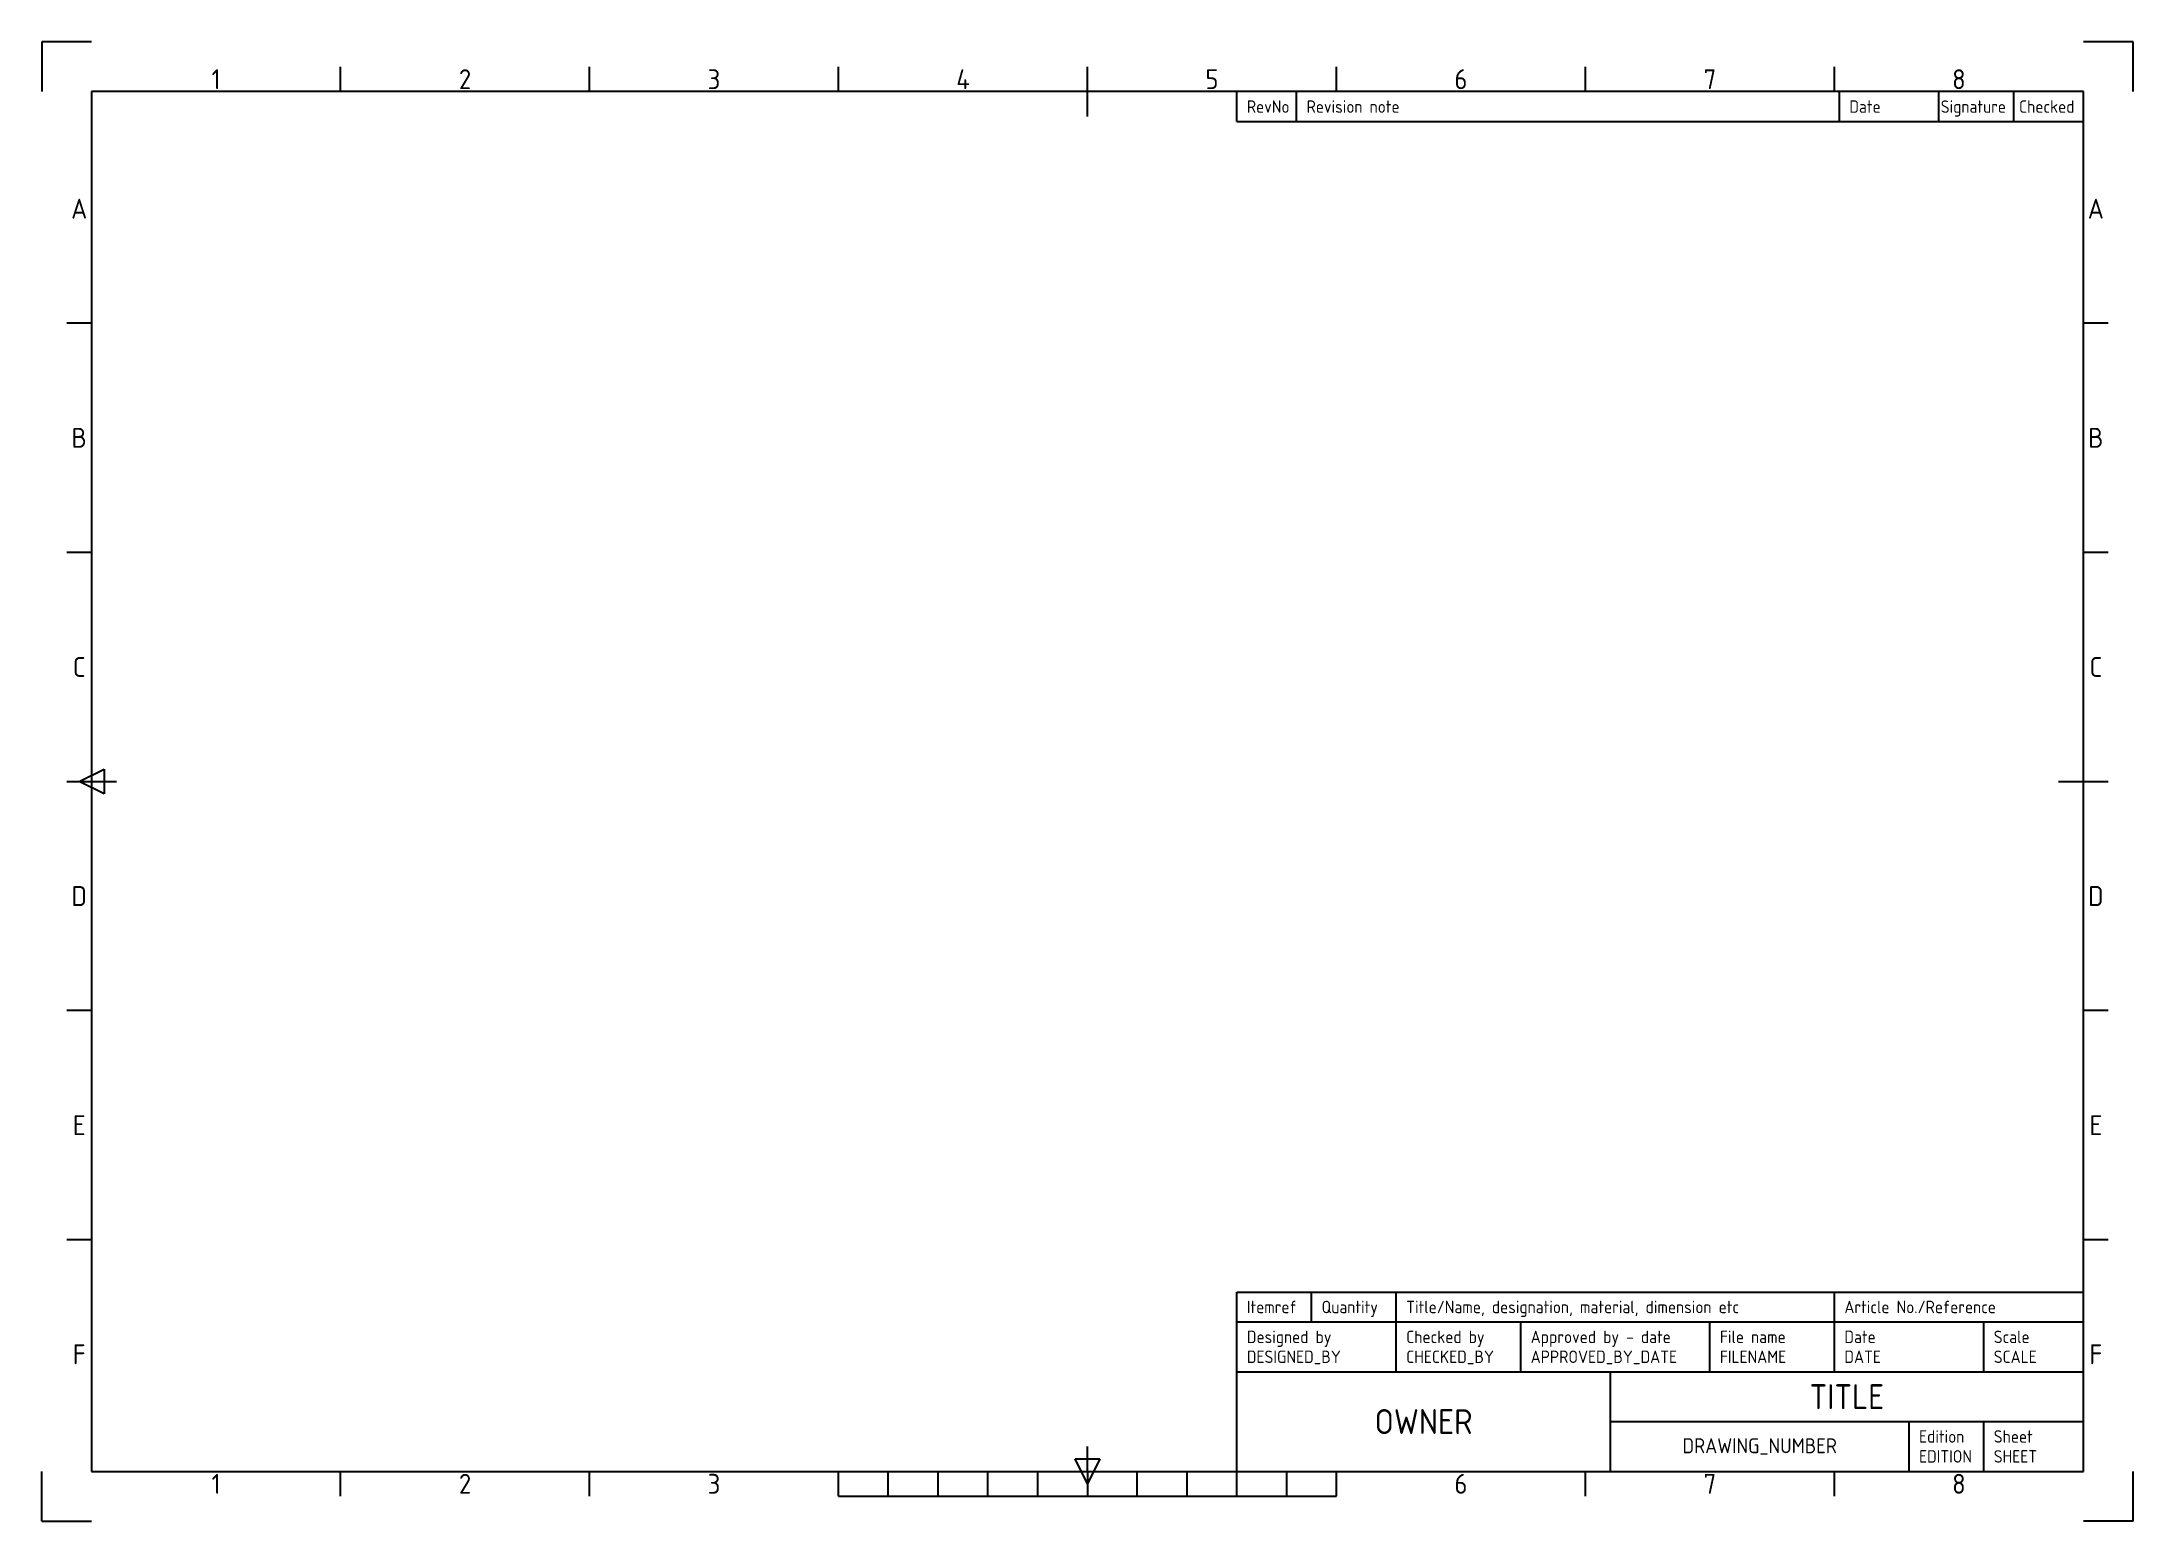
# Model space of a CAD drawing. Header units: millimetres. Extents: x 0 to 420, y 0 to 297.
import ezdxf
from ezdxf.enums import TextEntityAlignment as Align

# ---------------------------------------------------------------- set-up
doc = ezdxf.new("R2010")
doc.units = ezdxf.units.MM
for name, color, linetype in [('FRAME 025', 7, 'Continuous'), ('FRAME 050', 6, 'Continuous'), ('FRAME 070', 5, 'Continuous'), ('FRAME 200', 8, 'Continuous')]:
    doc.layers.add(name, color=color, linetype=linetype)
doc.styles.add('ISO Proportional', font='isocp.shx')

msp = doc.modelspace()

# ---------------------------------------------------------------- linework, layer by layer
at = {"layer": 'FRAME 050'}
for p, q in [((60, 287), (60, 292)), ((110, 287), (110, 292)), ((160, 287), (160, 292)), ((210, 282), (210, 292)), ((260, 287), (260, 292)), ((310, 287), (310, 292)), ((360, 287), (360, 292)), ((10, 240.5), (5, 240.5)), ((415, 240.5), (410, 240.5)), ((10, 194.5), (5, 194.5)), ((415, 194.5), (410, 194.5)), ((5, 148.5), (15, 148.5)), ((7.5, 148.5), (12.5, 151)), ((12.5, 146), (7.5, 148.5)), ((12.5, 151), (12.5, 146)), ((405, 148.5), (415, 148.5)), ((10, 102.5), (5, 102.5)), ((415, 102.5), (410, 102.5)), ((10, 56.5), (5, 56.5)), ((415, 56.5), (410, 56.5)), ((210, 10), (210, 15)), ((60, 5), (60, 10)), ((110, 5), (110, 10)), ((160, 5), (160, 10)), ((170, 5), (170, 10)), ((180, 5), (180, 10)), ((190, 5), (190, 10)), ((200, 5), (200, 10)), ((207.5, 12.5), (212.5, 12.5)), ((210, 7.5), (207.5, 12.5)), ((212.5, 12.5), (210, 7.5)), ((210, 10), (210, 5)), ((220, 5), (220, 10)), ((230, 5), (230, 10)), ((240, 5), (240, 10)), ((250, 5), (250, 10)), ((260, 5), (260, 10)), ((310, 5), (310, 10)), ((360, 5), (360, 10)), ((160, 5), (260, 5))]:
    msp.add_line(p, q, dxfattribs=at)
at = {"layer": 'FRAME 070'}
for p, q in [((410, 287), (10, 287)), ((10, 287), (10, 10)), ((240, 281), (240, 287)), ((252, 281), (252, 287)), ((361, 281), (361, 287)), ((381, 281), (381, 287)), ((396, 281), (396, 287)), ((410, 10), (410, 287)), ((240, 281), (410, 281)), ((240, 46), (410, 46)), ((240, 40), (240, 46)), ((255, 40), (255, 46)), ((272, 40), (272, 46)), ((360, 40), (360, 46)), ((240, 40), (410, 40)), ((240, 10), (240, 40)), ((272, 30), (272, 40)), ((297, 30), (297, 40)), ((335, 30), (335, 40)), ((360, 30), (360, 40)), ((390, 30), (390, 40)), ((240, 30), (410, 30)), ((315, 10), (315, 30)), ((315, 20), (410, 20)), ((375, 10), (375, 20)), ((390, 10), (390, 20)), ((10, 10), (410, 10))]:
    msp.add_line(p, q, dxfattribs=at)
at = {"layer": 'FRAME 200'}
for p, q in [((0, 297), (0, 287)), ((10, 297), (0, 297)), ((420, 297), (410, 297)), ((420, 287), (420, 297)), ((0, 0), (0, 10)), ((420, 0), (420, 10)), ((0, 0), (10, 0)), ((420, 0), (410, 0))]:
    msp.add_line(p, q, dxfattribs=at)

# ---------------------------------------------------------------- texts
at = {"layer": 'FRAME 025', "style": 'ISO Proportional'}
for s, p in [('RevNo', (242, 284)), ('Revision note', (254, 284)), ('Date', (363, 284)), ('Signature', (381.36, 284)), ('Checked', (397.08, 284)), ('Itemref', (242, 43)), ('Quantity', (257, 43)), ('Title/Name, designation, material, dimension etc', (274, 43)), ('Article No./Reference', (362, 43)), ('Designed by', (242, 37)), ('Checked by', (274, 37)), ('Approved by - date', (299, 37)), ('File name', (337, 37)), ('Date', (362, 37)), ('Scale', (392, 37)), ('Edition', (377, 17)), ('Sheet', (392, 17))]:
    msp.add_text(s, height=2.5, dxfattribs=at).set_placement(p, align=Align.MIDDLE_LEFT)
at = {"layer": 'FRAME 025', "style": 'ISO Proportional', "flags": 8}
for tag, text, p in [('DESIGNED_BY', 'XXX', (242, 33)), ('CHECKED_BY', 'XXX', (274, 33)), ('APPROVED_BY_DATE', 'XXX - 00/00/00', (299, 33)), ('FILENAME', 'XXX', (337, 33)), ('DATE', '00/00/00', (362, 33)), ('SCALE', '1:1', (392, 33)), ('EDITION', '0', (377, 13)), ('SHEET', '1/1', (392, 13))]:
    msp.add_attdef(tag, text=text, height=2.5, dxfattribs=at).set_placement(p, align=Align.MIDDLE_LEFT)
at = {"layer": 'FRAME 050', "style": 'ISO Proportional'}
for s, p in [('1', (35, 289.5)), ('2', (85, 289.5)), ('3', (135, 289.5)), ('4', (185, 289.5)), ('5', (235, 289.5)), ('6', (285, 289.5)), ('7', (335, 289.5)), ('8', (385, 289.5)), ('A', (7.5, 263.5)), ('A', (412.5, 263.5)), ('B', (7.5, 217.5)), ('B', (412.5, 217.5)), ('C', (7.5, 171.5)), ('C', (412.5, 171.5)), ('D', (7.5, 125.5)), ('D', (412.5, 125.5)), ('E', (7.5, 79.5)), ('E', (412.5, 79.5)), ('F', (7.5, 33.5)), ('F', (412.5, 33.5)), ('1', (35, 7.5)), ('2', (85, 7.5)), ('3', (135, 7.5)), ('6', (285, 7.5)), ('7', (335, 7.5)), ('8', (385, 7.5))]:
    msp.add_text(s, height=4, dxfattribs=at).set_placement(p, align=Align.MIDDLE)
at = {"layer": 'FRAME 050', "style": 'ISO Proportional', "flags": 8}
for tag, text, height, p in [('TITLE', 'XXX', 5, (362.5, 25)), ('OWNER', 'XXX', 5, (277.5, 20)), ('DRAWING_NUMBER', 'X', 3, (345, 15))]:
    msp.add_attdef(tag, text=text, height=height, dxfattribs=at).set_placement(p, align=Align.MIDDLE)

doc.saveas('drawing.dxf')
